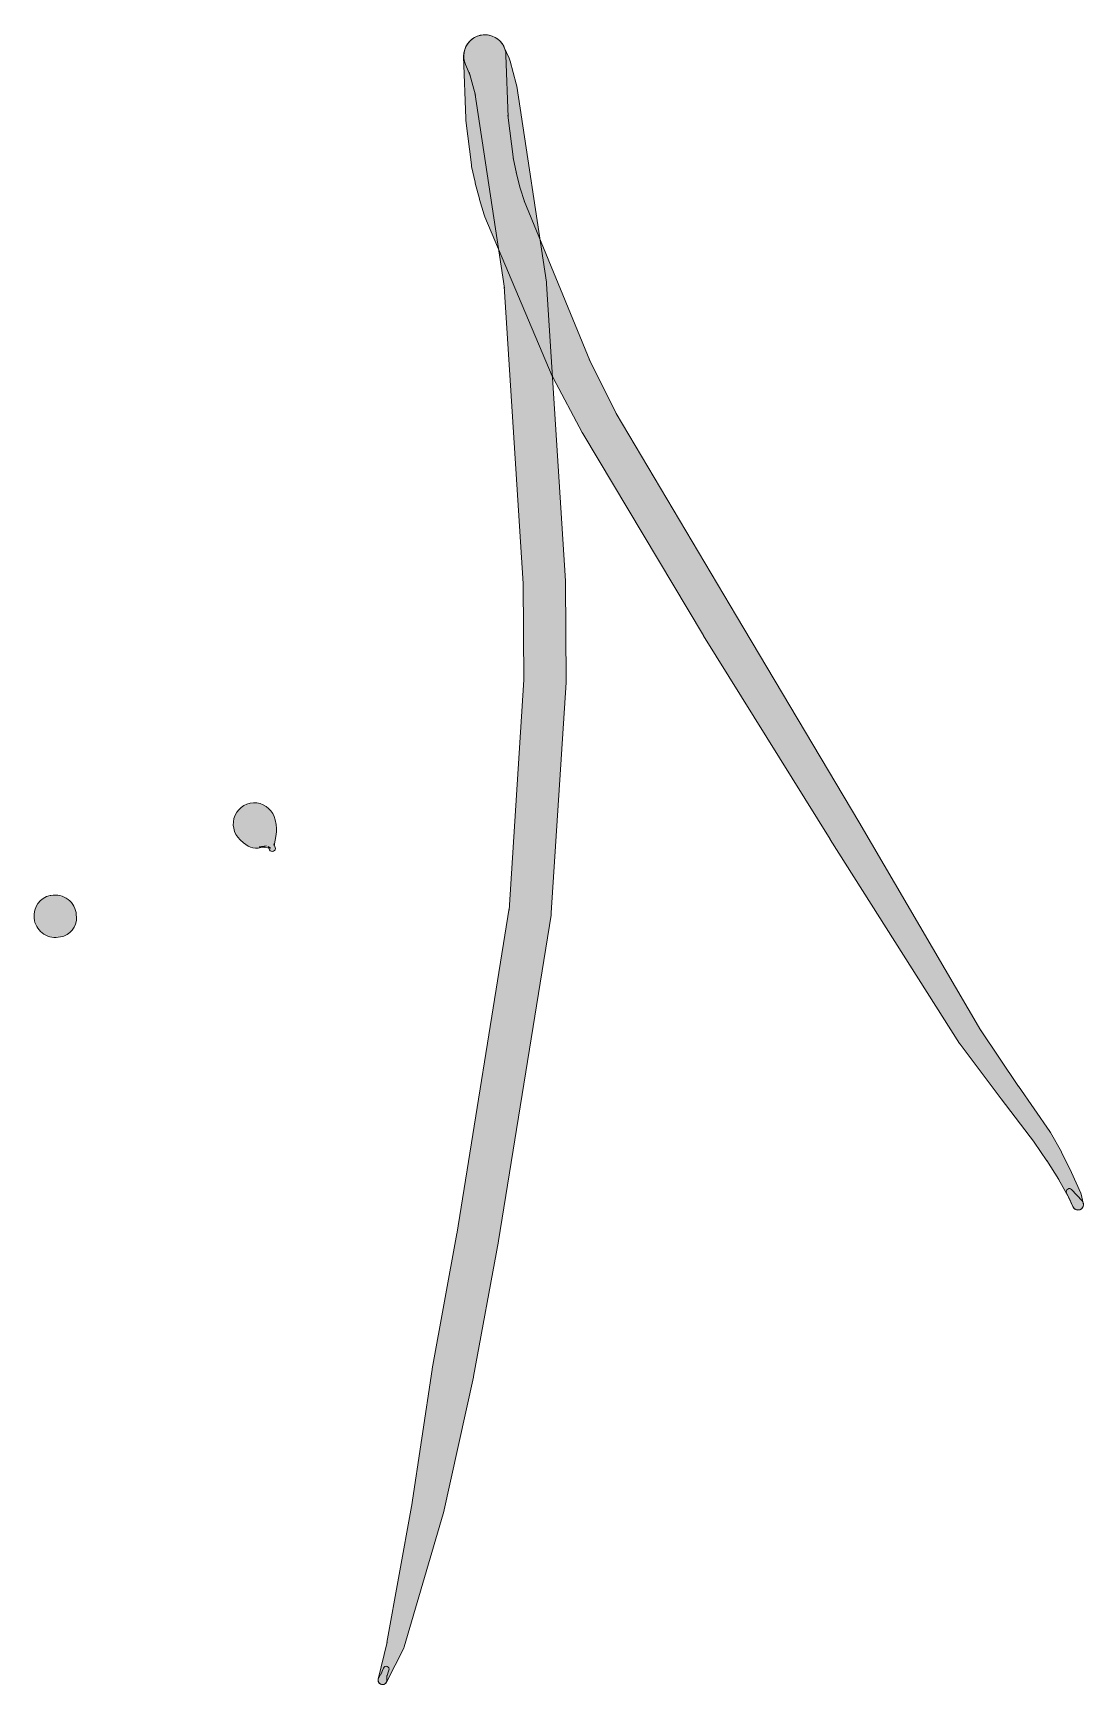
# Model space of a CAD drawing. Header units: centimetres. Extents: x 0.2 to 4.54, y -8.01 to -2.59.
# Drawn here: x 1.8205 to 2.0807, y -8.0072 to -7.598 of the extents above; entities that cross this region are included whole.
import ezdxf

# ---------------------------------------------------------------- set-up
doc = ezdxf.new("R2010")
doc.units = ezdxf.units.CM
doc.header["$MEASUREMENT"] = 0
doc.layers.add('Camada 1', color=7, linetype='Continuous', lineweight=0)

# ---------------------------------------------------------------- blocks, each defined once
blk = doc.blocks.new('Block_14')
at = {"layer": 'Camada 1', "true_color": 0x000000, "transparency": 33554687}
h = blk.add_hatch(color=18, dxfattribs=at)
h.dxf.hatch_style = 2
edge = h.paths.add_edge_path()
edge.add_spline(control_points=[(2.077632861703992, -7.884467211771199), (2.077632861703992, -7.884467211771199), (2.080255373623797, -7.887216744351243), (2.080255373623797, -7.887216744351243), (2.080593772668747, -7.887597548159368), (2.080720664242754, -7.888189536723239), (2.080509156771682, -7.888697103019267), (2.080297649300675, -7.889204669315231), (2.079790083004712, -7.88950079268311), (2.07924017648869, -7.88950079268311), (2.07869033451572, -7.889500792683046), (2.078182703676705, -7.889204669315102), (2.077971196205762, -7.888697103019138), (2.077971196205762, -7.888697103019138), (2.077082955187906, -7.886624497615099), (2.077082955187906, -7.886624497615099), (2.077082955187906, -7.886624497615099), (2.077125230864913, -7.886751518275145), (2.077125230864913, -7.886751518275145), (2.077125230864913, -7.886751518275145), (2.074418103048172, -7.881887040071132), (2.074418103048172, -7.881887040071132), (2.074418103048172, -7.881887040071132), (2.074460443268166, -7.881971720511184), (2.074460443268166, -7.881971720511184), (2.074460443268166, -7.881971720511184), (2.071499467760423, -7.877276603187148), (2.071499467760423, -7.877276603187148), (2.071499467760423, -7.877276603187148), (2.071541807980482, -7.877318685235127), (2.071541807980482, -7.877318685235127), (2.071541807980482, -7.877318685235127), (2.068411665221726, -7.872750588571136), (2.068411665221726, -7.872750588571136), (2.068411665221726, -7.872750588571136), (2.068496281118791, -7.872835010839109), (2.068496281118791, -7.872835010839109), (2.068496281118791, -7.872835010839109), (2.060248006094433, -7.861964417523076), (2.060248006094433, -7.861964417523076), (2.060248006094433, -7.861964417523076), (2.050053952697375, -7.848428713894971), (2.050053952697375, -7.848428713894971), (2.050053952697375, -7.848428713894971), (2.049927061123368, -7.84825935301493), (2.049927061123368, -7.84825935301493), (2.049927061123368, -7.84825935301493), (2.017864477721504, -7.797712359138922), (2.017864477721504, -7.797712359138922), (2.017864477721504, -7.797712359138922), (2.017864477721504, -7.797670018918928), (2.017864477721504, -7.797670018918928), (2.017864477721504, -7.797670018918928), (1.98652096808661, -7.747291869578803), (1.98652096808661, -7.747291869578803), (1.98652096808661, -7.747291869578803), (1.986478692409668, -7.747249529358809), (1.986478692409668, -7.747249529358809), (1.986478692409668, -7.747249529358809), (1.956615670528709, -7.697167761558834), (1.956615670528709, -7.697167761558834), (1.956615670528709, -7.697167761558834), (1.956488778954638, -7.696956318630879), (1.956488778954638, -7.696956318630879), (1.956488778954638, -7.696956318630879), (1.949255636522527, -7.683420615002902), (1.949255636522527, -7.683420615002902), (1.949255636522527, -7.683420615002902), (1.949044129051456, -7.682997470974848), (1.949044129051456, -7.682997470974848), (1.949044129051456, -7.682997470974848), (1.932378347209701, -7.643532771515165), (1.932378347209701, -7.643532771515165), (1.932378347209701, -7.643532771515165), (1.932209179958752, -7.643025205219202), (1.932209179958752, -7.643025205219202), (1.932209179958752, -7.643025205219202), (1.931024815572953, -7.639218199827301), (1.931024815572953, -7.639218199827301), (1.931024815572953, -7.639218199827301), (1.930982475352959, -7.639006756899218), (1.930982475352959, -7.639006756899218), (1.930982475352959, -7.639006756899218), (1.929967342761161, -7.635157411287259), (1.929967342761161, -7.635157411287259), (1.929967342761161, -7.635157411287259), (1.929925002541166, -7.63490362813931), (1.929925002541166, -7.63490362813931), (1.929925002541166, -7.63490362813931), (1.929079037200317, -7.631012200479436), (1.929079037200317, -7.631012200479436), (1.929079037200317, -7.631012200479436), (1.929036761523439, -7.630589314623398), (1.929036761523439, -7.630589314623398), (1.929036761523439, -7.630589314623398), (1.927640889666889, -7.619676122915675), (1.927640889666889, -7.619676122915675), (1.927640889666889, -7.619676122915675), (1.927598613989947, -7.619168556619712), (1.927598613989947, -7.619168556619712), (1.927598613989947, -7.619168556619712), (1.927090983151638, -7.603814030736031), (1.927090983151638, -7.603814030736031), (1.927006431797753, -7.601318281304065), (1.928740638156779, -7.599118913412251), (1.931193982825763, -7.598526666676363), (1.933605051817676, -7.59797676016047), (1.936142947840545, -7.599245675900603), (1.937158144975523, -7.601529982404549), (1.937158144975523, -7.601529982404549), (1.938342509361322, -7.604194834544605), (1.938342509361322, -7.604194834544605), (1.938342509361322, -7.604194834544605), (1.938596292509272, -7.604956183988518), (1.938596292509272, -7.604956183988518), (1.938596292509272, -7.604956183988518), (1.940119055940021, -7.610539671416449), (1.940119055940021, -7.610539671416449), (1.940119055940021, -7.610539671416449), (1.940245947513964, -7.611174000200509), (1.940245947513964, -7.611174000200509), (1.940245947513964, -7.611174000200509), (1.947605981518606, -7.659648646843529), (1.947605981518606, -7.659648646843529), (1.947605981518606, -7.659648646843529), (1.947648257195547, -7.66007153269944), (1.947648257195547, -7.66007153269944), (1.947648257195547, -7.66007153269944), (1.952301163382101, -7.733671743681698), (1.952301163382101, -7.733671743681698), (1.952301163382101, -7.733671743681698), (1.952301163382101, -7.733967867049706), (1.952301163382101, -7.733967867049706), (1.952301163382101, -7.733967867049706), (1.952512670851953, -7.758501184652993), (1.952512670851953, -7.758501184652993), (1.952512670851953, -7.758501184652993), (1.952512670851953, -7.758881730288973), (1.952512670851953, -7.758881730288973), (1.952512670851953, -7.758881730288973), (1.948790345897538, -7.815943180087342), (1.948790345897538, -7.815943180087342), (1.948790345897538, -7.815943180087342), (1.948748070220532, -7.816450746383305), (1.948748070220532, -7.816450746383305), (1.948748070220532, -7.816450746383305), (1.935762273105241, -7.897156885508472), (1.935762273105241, -7.897156885508472), (1.935762273105241, -7.897156885508472), (1.935762273105241, -7.897283906168454), (1.935762273105241, -7.897283906168454), (1.935762273105241, -7.897283906168454), (1.929544327805927, -7.930742232343332), (1.929544327805927, -7.930742232343332), (1.929544327805927, -7.930742232343332), (1.929502052128921, -7.930911593223308), (1.929502052128921, -7.930911593223308), (1.929502052128921, -7.930911593223308), (1.922142018120557, -7.964539280278098), (1.922142018120557, -7.964539280278098), (1.922142018120557, -7.964539280278098), (1.922057402223557, -7.964793063426111), (1.922057402223557, -7.964793063426111), (1.922057402223557, -7.964793063426111), (1.912370979663332, -7.997701483084711), (1.912370979663332, -7.997701483084711), (1.912370979663332, -7.997701483084711), (1.912244088089325, -7.998082286892771), (1.912244088089325, -7.998082286892771), (1.912244088089325, -7.998082286892771), (1.907971921164123, -8.006499729168334), (1.907971921164123, -8.006499729168334), (1.907802689370058, -8.006838192756337), (1.907464290325044, -8.007049635684357), (1.907041339926017, -8.007091975904286), (1.906660600661072, -8.007091975904286), (1.906279925939116, -8.006922615024182), (1.906068418468045, -8.006584151436245), (1.905856975540217, -8.006245946020194), (1.905856975540217, -8.005822801992203), (1.906068418468109, -8.00544225635635), (1.906068418468109, -8.00544225635635), (1.906618324984194, -8.004427123764296), (1.906618324984194, -8.004427123764296), (1.906618324984194, -8.004427123764296), (1.906576049307188, -8.004553886252262), (1.906576049307188, -8.004553886252262), (1.906576049307188, -8.004553886252262), (1.907210507177286, -8.002988847144314), (1.907210507177286, -8.002988847144314), (1.907379738971287, -8.002608301508525), (1.90780268937025, -8.002438940628421), (1.908183364092207, -8.002565961288468), (1.908564103357215, -8.002735063996427), (1.90877554628517, -8.003157949852469), (1.908606379034221, -8.0035387536604), (1.908606379034221, -8.0035387536604), (1.908056472518136, -8.005103792768349), (1.908056472518136, -8.005103792768349), (1.908056472518136, -8.005103792768349), (1.908098812738194, -8.004807669400403), (1.908098812738194, -8.004807669400403), (1.908098812738194, -8.004807669400403), (1.90809881273813, -8.005992162872372), (1.90809881273813, -8.005992162872372), (1.90809881273813, -8.006415048728282), (1.907845029590116, -8.006795852536342), (1.907464290325044, -8.006964955244303), (1.907125891280029, -8.007176398172259), (1.906660600661072, -8.007091975904286), (1.90632226615911, -8.006838192756273), (1.905983867114096, -8.006584151436245), (1.905856975540217, -8.006161265580205), (1.905941526894166, -8.00573837972423), (1.905941526894166, -8.00573837972423), (1.908141088415521, -7.996559329832545), (1.908141088415521, -7.996559329832545), (1.908141088415521, -7.996559329832545), (1.908098812738515, -7.996686350492591), (1.908098812738515, -7.996686350492591), (1.908098812738515, -7.996686350492591), (1.914189866463886, -7.96293190094977), (1.914189866463886, -7.96293190094977), (1.914189866463886, -7.96293190094977), (1.914189866463886, -7.963058663437738), (1.914189866463886, -7.963058663437738), (1.914189866463886, -7.963058663437738), (1.919265723054279, -7.929050430746968), (1.919265723054279, -7.929050430746968), (1.919265723054279, -7.929050430746968), (1.919307998731285, -7.928881069866863), (1.919307998731285, -7.928881069866863), (1.919307998731285, -7.928881069866863), (1.925441328133534, -7.895380403472056), (1.925441328133534, -7.895380403472056), (1.925441328133534, -7.895380403472056), (1.925399052456528, -7.895507424132166), (1.925399052456528, -7.895507424132166), (1.925399052456528, -7.895507424132166), (1.938384785028832, -7.814758686614862), (1.938384785028832, -7.814758686614862), (1.938384785028832, -7.814758686614862), (1.938342509351825, -7.815266252910824), (1.938342509351825, -7.815266252910824), (1.938342509351825, -7.815266252910824), (1.94202249408631, -7.758205061284535), (1.94202249408631, -7.758205061284535), (1.94202249408631, -7.758205061284535), (1.94202249408631, -7.758585865092531), (1.94202249408631, -7.758585865092531), (1.94202249408631, -7.758585865092531), (1.941811051159381, -7.734010207269252), (1.941811051159381, -7.734010207269252), (1.941811051159381, -7.734010207269252), (1.941853326836388, -7.73430607246518), (1.941853326836388, -7.73430607246518), (1.941853326836388, -7.73430607246518), (1.937158144972828, -7.660748459874994), (1.937158144972828, -7.660748459874994), (1.937158144972828, -7.660748459874994), (1.93720042064977, -7.661213685950964), (1.93720042064977, -7.661213685950964), (1.93720042064977, -7.661213685950964), (1.929882726865187, -7.612739039307879), (1.929882726865187, -7.612739039307879), (1.929882726865187, -7.612739039307879), (1.930009618439194, -7.613331286043894), (1.930009618439194, -7.613331286043894), (1.930009618439194, -7.613331286043894), (1.928444579331438, -7.607705458395969), (1.928444579331438, -7.607705458395969), (1.928444579331438, -7.607705458395969), (1.92874063815633, -7.608466807840009), (1.92874063815633, -7.608466807840009), (1.92874063815633, -7.608466807840009), (1.927556273770595, -7.605801955700019), (1.927556273770595, -7.605801955700019), (1.926710308429617, -7.603856370956025), (1.927090983151766, -7.601572064452015), (1.928529195228824, -7.600049365564189), (1.930009618439835, -7.598526666676299), (1.932209179960741, -7.5980191003804), (1.93419723401064, -7.598738109604512), (1.936185288060539, -7.599499459048552), (1.937538819697415, -7.601360621524572), (1.937581159917409, -7.603475567148542), (1.937581159917409, -7.603475567148542), (1.938088726212667, -7.618830093032095), (1.938088726212667, -7.618830093032095), (1.938088726212667, -7.618830093032095), (1.93804645053566, -7.618322526736132), (1.93804645053566, -7.618322526736132), (1.93804645053566, -7.618322526736132), (1.939442257849094, -7.629278058663977), (1.939442257849094, -7.629278058663977), (1.939442257849094, -7.629278058663977), (1.93935770649521, -7.628854914635858), (1.93935770649521, -7.628854914635858), (1.93935770649521, -7.628854914635858), (1.940203671835995, -7.632746600467939), (1.940203671835995, -7.632746600467939), (1.940203671835995, -7.632746600467939), (1.940119055938994, -7.63253489936784), (1.940119055938994, -7.63253489936784), (1.940119055938994, -7.63253489936784), (1.941134253073844, -7.636384244979798), (1.941134253073844, -7.636384244979798), (1.941134253073844, -7.636384244979798), (1.941049637176844, -7.636130461831849), (1.941049637176844, -7.636130461831849), (1.941049637176844, -7.636130461831849), (1.942234001562643, -7.639979549271728), (1.942234001562643, -7.639979549271728), (1.942234001562643, -7.639979549271728), (1.94206483431163, -7.639514323195759), (1.94206483431163, -7.639514323195759), (1.94206483431163, -7.639514323195759), (1.95834987688844, -7.67910604331536), (1.95834987688844, -7.67910604331536), (1.95834987688844, -7.67910604331536), (1.958180709637427, -7.678767579727422), (1.958180709637427, -7.678767579727422), (1.958180709637427, -7.678767579727422), (1.965075453024652, -7.692514726283289), (1.965075453024652, -7.692514726283289), (1.965075453024652, -7.692514726283289), (1.964906221230587, -7.692218861087425), (1.964906221230587, -7.692218861087425), (1.964906221230587, -7.692218861087425), (1.994642351537667, -7.742385309327388), (1.994642351537667, -7.742385309327388), (1.994642351537667, -7.742385309327388), (2.024970664037454, -7.793355447231386), (2.024970664037454, -7.793355447231386), (2.024970664037454, -7.793355447231386), (2.024970664037454, -7.793397787451316), (2.024970664037454, -7.793397787451316), (2.024970664037454, -7.793397787451316), (2.055172084963362, -7.845044852531318), (2.055172084963362, -7.845044852531318), (2.055172084963362, -7.845044852531318), (2.055087533609349, -7.844875491651277), (2.055087533609349, -7.844875491651277), (2.055087533609349, -7.844875491651277), (2.0644778973425, -7.858961101795275), (2.0644778973425, -7.858961101795275), (2.0644778973425, -7.858961101795275), (2.0644778973425, -7.858876421355287), (2.0644778973425, -7.858876421355287), (2.0644778973425, -7.858876421355287), (2.07230315742478, -7.870085736431401), (2.07230315742478, -7.870085736431401), (2.07230315742478, -7.870085736431401), (2.072430048998723, -7.870297179359357), (2.072430048998723, -7.870297179359357), (2.072430048998723, -7.870297179359357), (2.075137176815463, -7.875119317343441), (2.075137176815463, -7.875119317343441), (2.075137176815463, -7.875119317343441), (2.075179517035457, -7.875203739611285), (2.075179517035457, -7.875203739611285), (2.075179517035457, -7.875203739611285), (2.077632861704185, -7.880195238475409), (2.077632861704185, -7.880195238475409), (2.077632861704185, -7.880195238475409), (2.077675137381191, -7.880237320523388), (2.077675137381191, -7.880237320523388), (2.077675137381191, -7.880237320523388), (2.079959250255917, -7.885313241655293), (2.079959250255917, -7.885313241655293), (2.079959250255917, -7.885313241655293), (2.080043866152854, -7.885609365023301), (2.080043866152854, -7.885609365023301), (2.080043866152854, -7.885609365023301), (2.080551432448689, -7.887851331307317), (2.080551432448689, -7.887851331307317), (2.08072066424269, -7.888528000311306), (2.080339989520669, -7.889204669315231), (2.079663191430705, -7.889458710635195), (2.079028669017747, -7.889670153563215), (2.078267319573706, -7.889374030195143), (2.077971196205762, -7.888697103019138), (2.077971196205762, -7.888697103019138), (2.076406157098007, -7.885270901435106), (2.076406157098007, -7.885270901435106), (2.076279265524, -7.884932696019183), (2.076363881421, -7.884551892211187), (2.076702280466014, -7.884340449283167), (2.07699833929097, -7.884129006355212), (2.077379014012991, -7.88417134657527), (2.077632861703992, -7.884467211771199)], knot_values=[0, 0, 0, 0, 1, 1, 1, 2, 2, 2, 3, 3, 3, 4, 4, 4, 5, 5, 5, 6, 6, 6, 7, 7, 7, 8, 8, 8, 9, 9, 9, 10, 10, 10, 11, 11, 11, 12, 12, 12, 13, 13, 13, 14, 14, 14, 15, 15, 15, 16, 16, 16, 17, 17, 17, 18, 18, 18, 19, 19, 19, 20, 20, 20, 21, 21, 21, 22, 22, 22, 23, 23, 23, 24, 24, 24, 25, 25, 25, 26, 26, 26, 27, 27, 27, 28, 28, 28, 29, 29, 29, 30, 30, 30, 31, 31, 31, 32, 32, 32, 33, 33, 33, 34, 34, 34, 35, 35, 35, 36, 36, 36, 37, 37, 37, 38, 38, 38, 39, 39, 39, 40, 40, 40, 41, 41, 41, 42, 42, 42, 43, 43, 43, 44, 44, 44, 45, 45, 45, 46, 46, 46, 47, 47, 47, 48, 48, 48, 49, 49, 49, 50, 50, 50, 51, 51, 51, 52, 52, 52, 53, 53, 53, 54, 54, 54, 55, 55, 55, 56, 56, 56, 57, 57, 57, 58, 58, 58, 59, 59, 59, 60, 60, 60, 61, 61, 61, 62, 62, 62, 63, 63, 63, 64, 64, 64, 65, 65, 65, 66, 66, 66, 67, 67, 67, 68, 68, 68, 69, 69, 69, 70, 70, 70, 71, 71, 71, 72, 72, 72, 73, 73, 73, 74, 74, 74, 75, 75, 75, 76, 76, 76, 77, 77, 77, 78, 78, 78, 79, 79, 79, 80, 80, 80, 81, 81, 81, 82, 82, 82, 83, 83, 83, 84, 84, 84, 85, 85, 85, 86, 86, 86, 87, 87, 87, 88, 88, 88, 89, 89, 89, 90, 90, 90, 91, 91, 91, 92, 92, 92, 93, 93, 93, 94, 94, 94, 95, 95, 95, 96, 96, 96, 97, 97, 97, 98, 98, 98, 99, 99, 99, 100, 100, 100, 101, 101, 101, 102, 102, 102, 103, 103, 103, 104, 104, 104, 105, 105, 105, 106, 106, 106, 107, 107, 107, 108, 108, 108, 109, 109, 109, 110, 110, 110, 111, 111, 111, 112, 112, 112, 113, 113, 113, 114, 114, 114, 115, 115, 115, 116, 116, 116, 117, 117, 117, 118, 118, 118, 119, 119, 119, 120, 120, 120, 121, 121, 121, 122, 122, 122, 123, 123, 123, 124, 124, 124, 125, 125, 125, 126, 126, 126, 127, 127, 127, 128, 128, 128, 129, 129, 129, 130, 130, 130, 130], degree=3, periodic=0)
h = blk.add_hatch(color=18, dxfattribs=at)
h.dxf.hatch_style = 2
edge = h.paths.add_edge_path()
edge.add_spline(control_points=[(1.880393012165398, -7.792847880928877), (1.880393012165398, -7.792847880928877), (1.880393012165398, -7.792847880928877), (1.880393012165398, -7.792847880928877), (1.880393012165398, -7.792847880928877), (1.880646795313348, -7.794032116228829), (1.880646795313348, -7.794032116228829), (1.880646795313348, -7.794032116228829), (1.880773686887291, -7.795005166772841), (1.880773686887291, -7.795005166772841), (1.880773686887291, -7.795005166772841), (1.880773686887227, -7.795766516216754), (1.880773686887227, -7.795766516216754), (1.880773686887227, -7.795766516216754), (1.880689070990226, -7.796485525440737), (1.880689070990226, -7.796485525440737), (1.880689070990226, -7.796485525440737), (1.880139229017128, -7.79931948028869), (1.880139229017128, -7.79931948028869), (1.880139229017128, -7.79931948028869), (1.880096888797134, -7.798854254212592), (1.880096888797134, -7.798854254212592), (1.880096888797134, -7.798854254212592), (1.880435287842084, -7.799700284096686), (1.880435287842084, -7.799700284096686), (1.880562179416027, -7.800081087904682), (1.880393012165077, -7.800503973760656), (1.880012337443057, -7.800673076468553), (1.879631598178049, -7.8008000971286), (1.87920864777915, -7.800630994420639), (1.879039415985085, -7.800292530832573), (1.879039415985085, -7.800292530832573), (1.878658741263128, -7.799488841168537), (1.878658741263128, -7.799488841168537), (1.878658741263128, -7.799488841168537), (1.879250923456156, -7.799911727024641), (1.879250923456156, -7.799911727024641), (1.879250923456156, -7.799911727024641), (1.876416904065216, -7.799531181388532), (1.876416904065216, -7.799531181388532), (1.876416904065216, -7.799531181388532), (1.878278066541236, -7.799319480288561), (1.878278066541236, -7.799319480288561), (1.878278066541236, -7.799319480288561), (1.877516652554143, -7.79957352160859), (1.877516652554143, -7.79957352160859), (1.875824721872252, -7.800207850392392), (1.87392128371929, -7.799827304756411), (1.872610027759355, -7.798600471064322), (1.872610027759355, -7.798600471064322), (1.871721722198448, -7.79779678140035), (1.871721722198448, -7.79779678140035), (1.870072067193564, -7.796231742292274), (1.869564500897665, -7.793820673300296), (1.870495082135707, -7.791748067896449), (1.871425663373749, -7.789675462492474), (1.873582884674789, -7.788448886972656), (1.875866997549772, -7.788702670120798), (1.87810883474762, -7.788956453268812), (1.87992772154657, -7.790648254864855), (1.880393012165398, -7.792847880928877)], knot_values=[0, 0, 0, 0, 1, 1, 1, 2, 2, 2, 3, 3, 3, 4, 4, 4, 5, 5, 5, 6, 6, 6, 7, 7, 7, 8, 8, 8, 9, 9, 9, 10, 10, 10, 11, 11, 11, 12, 12, 12, 13, 13, 13, 14, 14, 14, 15, 15, 15, 16, 16, 16, 17, 17, 17, 18, 18, 18, 19, 19, 19, 20, 20, 20, 20], degree=3, periodic=0)
h = blk.add_hatch(color=18, dxfattribs=at)
h.dxf.hatch_style = 2
edge = h.paths.add_edge_path()
edge.add_spline(control_points=[(1.824727627852094, -7.811628608393895), (1.824727627852094, -7.811628608393895), (1.824896859646095, -7.811628608393895), (1.824896859646095, -7.811628608393895), (1.826377282856978, -7.811332485025952), (1.827942321964991, -7.811670948614018), (1.829126750893906, -7.812601400766021), (1.83035339095684, -7.813532111090038), (1.83107246472381, -7.814927789317946), (1.831157080620682, -7.816408406157985), (1.831157080620682, -7.816408406157985), (1.831199356297625, -7.816958312673943), (1.831199356297625, -7.816958312673943), (1.831368588091497, -7.81936938166592), (1.829634317189484, -7.821526409337741), (1.827223248197571, -7.821864872925614), (1.827223248197571, -7.821864872925614), (1.826673406224601, -7.821949553365667), (1.826673406224601, -7.821949553365667), (1.825277534367602, -7.822160996293558), (1.823839386833661, -7.821780450657512), (1.822697298124675, -7.820892080553489), (1.821597485092761, -7.820003710449466), (1.820878411325854, -7.818692454489466), (1.820709244074905, -7.817254436041501), (1.820709244074905, -7.817254436041501), (1.820709244074905, -7.81708507516146), (1.820709244074905, -7.81708507516146), (1.820455460927084, -7.814504903461585), (1.822189731829097, -7.81213617468973), (1.824727627852094, -7.811628608393895)], knot_values=[0, 0, 0, 0, 1, 1, 1, 2, 2, 2, 3, 3, 3, 4, 4, 4, 5, 5, 5, 6, 6, 6, 7, 7, 7, 8, 8, 8, 9, 9, 9, 10, 10, 10, 10], degree=3, periodic=0)
at = {"layer": 'Camada 1'}
for points, knots in [([(2.077632861703992, -7.884467211771199), (2.077632861703992, -7.884467211771199), (2.080255373623797, -7.887216744351243), (2.080255373623797, -7.887216744351243), (2.080593772668747, -7.887597548159368), (2.080720664242754, -7.888189536723239), (2.080509156771682, -7.888697103019267), (2.080297649300675, -7.889204669315231), (2.079790083004712, -7.88950079268311), (2.07924017648869, -7.88950079268311), (2.07869033451572, -7.889500792683046), (2.078182703676705, -7.889204669315102), (2.077971196205762, -7.888697103019138), (2.077971196205762, -7.888697103019138), (2.077082955187906, -7.886624497615099), (2.077082955187906, -7.886624497615099), (2.077082955187906, -7.886624497615099), (2.077125230864913, -7.886751518275145), (2.077125230864913, -7.886751518275145), (2.077125230864913, -7.886751518275145), (2.074418103048172, -7.881887040071132), (2.074418103048172, -7.881887040071132), (2.074418103048172, -7.881887040071132), (2.074460443268166, -7.881971720511184), (2.074460443268166, -7.881971720511184), (2.074460443268166, -7.881971720511184), (2.071499467760423, -7.877276603187148), (2.071499467760423, -7.877276603187148), (2.071499467760423, -7.877276603187148), (2.071541807980482, -7.877318685235127), (2.071541807980482, -7.877318685235127), (2.071541807980482, -7.877318685235127), (2.068411665221726, -7.872750588571136), (2.068411665221726, -7.872750588571136), (2.068411665221726, -7.872750588571136), (2.068496281118791, -7.872835010839109), (2.068496281118791, -7.872835010839109), (2.068496281118791, -7.872835010839109), (2.060248006094433, -7.861964417523076), (2.060248006094433, -7.861964417523076), (2.060248006094433, -7.861964417523076), (2.050053952697375, -7.848428713894971), (2.050053952697375, -7.848428713894971), (2.050053952697375, -7.848428713894971), (2.049927061123368, -7.84825935301493), (2.049927061123368, -7.84825935301493), (2.049927061123368, -7.84825935301493), (2.017864477721504, -7.797712359138922), (2.017864477721504, -7.797712359138922), (2.017864477721504, -7.797712359138922), (2.017864477721504, -7.797670018918928), (2.017864477721504, -7.797670018918928), (2.017864477721504, -7.797670018918928), (1.98652096808661, -7.747291869578803), (1.98652096808661, -7.747291869578803), (1.98652096808661, -7.747291869578803), (1.986478692409668, -7.747249529358809), (1.986478692409668, -7.747249529358809), (1.986478692409668, -7.747249529358809), (1.956615670528709, -7.697167761558834), (1.956615670528709, -7.697167761558834), (1.956615670528709, -7.697167761558834), (1.956488778954638, -7.696956318630879), (1.956488778954638, -7.696956318630879), (1.956488778954638, -7.696956318630879), (1.949255636522527, -7.683420615002902), (1.949255636522527, -7.683420615002902), (1.949255636522527, -7.683420615002902), (1.949044129051456, -7.682997470974848), (1.949044129051456, -7.682997470974848), (1.949044129051456, -7.682997470974848), (1.932378347209701, -7.643532771515165), (1.932378347209701, -7.643532771515165), (1.932378347209701, -7.643532771515165), (1.932209179958752, -7.643025205219202), (1.932209179958752, -7.643025205219202), (1.932209179958752, -7.643025205219202), (1.931024815572953, -7.639218199827301), (1.931024815572953, -7.639218199827301), (1.931024815572953, -7.639218199827301), (1.930982475352959, -7.639006756899218), (1.930982475352959, -7.639006756899218), (1.930982475352959, -7.639006756899218), (1.929967342761161, -7.635157411287259), (1.929967342761161, -7.635157411287259), (1.929967342761161, -7.635157411287259), (1.929925002541166, -7.63490362813931), (1.929925002541166, -7.63490362813931), (1.929925002541166, -7.63490362813931), (1.929079037200317, -7.631012200479436), (1.929079037200317, -7.631012200479436), (1.929079037200317, -7.631012200479436), (1.929036761523439, -7.630589314623398), (1.929036761523439, -7.630589314623398), (1.929036761523439, -7.630589314623398), (1.927640889666889, -7.619676122915675), (1.927640889666889, -7.619676122915675), (1.927640889666889, -7.619676122915675), (1.927598613989947, -7.619168556619712), (1.927598613989947, -7.619168556619712), (1.927598613989947, -7.619168556619712), (1.927090983151638, -7.603814030736031), (1.927090983151638, -7.603814030736031), (1.927006431797753, -7.601318281304065), (1.928740638156779, -7.599118913412251), (1.931193982825763, -7.598526666676363), (1.933605051817676, -7.59797676016047), (1.936142947840545, -7.599245675900603), (1.937158144975523, -7.601529982404549), (1.937158144975523, -7.601529982404549), (1.938342509361322, -7.604194834544605), (1.938342509361322, -7.604194834544605), (1.938342509361322, -7.604194834544605), (1.938596292509272, -7.604956183988518), (1.938596292509272, -7.604956183988518), (1.938596292509272, -7.604956183988518), (1.940119055940021, -7.610539671416449), (1.940119055940021, -7.610539671416449), (1.940119055940021, -7.610539671416449), (1.940245947513964, -7.611174000200509), (1.940245947513964, -7.611174000200509), (1.940245947513964, -7.611174000200509), (1.947605981518606, -7.659648646843529), (1.947605981518606, -7.659648646843529), (1.947605981518606, -7.659648646843529), (1.947648257195547, -7.66007153269944), (1.947648257195547, -7.66007153269944), (1.947648257195547, -7.66007153269944), (1.952301163382101, -7.733671743681698), (1.952301163382101, -7.733671743681698), (1.952301163382101, -7.733671743681698), (1.952301163382101, -7.733967867049706), (1.952301163382101, -7.733967867049706), (1.952301163382101, -7.733967867049706), (1.952512670851953, -7.758501184652993), (1.952512670851953, -7.758501184652993), (1.952512670851953, -7.758501184652993), (1.952512670851953, -7.758881730288973), (1.952512670851953, -7.758881730288973), (1.952512670851953, -7.758881730288973), (1.948790345897538, -7.815943180087342), (1.948790345897538, -7.815943180087342), (1.948790345897538, -7.815943180087342), (1.948748070220532, -7.816450746383305), (1.948748070220532, -7.816450746383305), (1.948748070220532, -7.816450746383305), (1.935762273105241, -7.897156885508472), (1.935762273105241, -7.897156885508472), (1.935762273105241, -7.897156885508472), (1.935762273105241, -7.897283906168454), (1.935762273105241, -7.897283906168454), (1.935762273105241, -7.897283906168454), (1.929544327805927, -7.930742232343332), (1.929544327805927, -7.930742232343332), (1.929544327805927, -7.930742232343332), (1.929502052128921, -7.930911593223308), (1.929502052128921, -7.930911593223308), (1.929502052128921, -7.930911593223308), (1.922142018120557, -7.964539280278098), (1.922142018120557, -7.964539280278098), (1.922142018120557, -7.964539280278098), (1.922057402223557, -7.964793063426111), (1.922057402223557, -7.964793063426111), (1.922057402223557, -7.964793063426111), (1.912370979663332, -7.997701483084711), (1.912370979663332, -7.997701483084711), (1.912370979663332, -7.997701483084711), (1.912244088089325, -7.998082286892771), (1.912244088089325, -7.998082286892771), (1.912244088089325, -7.998082286892771), (1.907971921164123, -8.006499729168334), (1.907971921164123, -8.006499729168334), (1.907802689370058, -8.006838192756337), (1.907464290325044, -8.007049635684357), (1.907041339926017, -8.007091975904286), (1.906660600661072, -8.007091975904286), (1.906279925939116, -8.006922615024182), (1.906068418468045, -8.006584151436245), (1.905856975540217, -8.006245946020194), (1.905856975540217, -8.005822801992203), (1.906068418468109, -8.00544225635635), (1.906068418468109, -8.00544225635635), (1.906618324984194, -8.004427123764296), (1.906618324984194, -8.004427123764296), (1.906618324984194, -8.004427123764296), (1.906576049307188, -8.004553886252262), (1.906576049307188, -8.004553886252262), (1.906576049307188, -8.004553886252262), (1.907210507177286, -8.002988847144314), (1.907210507177286, -8.002988847144314), (1.907379738971287, -8.002608301508525), (1.90780268937025, -8.002438940628421), (1.908183364092207, -8.002565961288468), (1.908564103357215, -8.002735063996427), (1.90877554628517, -8.003157949852469), (1.908606379034221, -8.0035387536604), (1.908606379034221, -8.0035387536604), (1.908056472518136, -8.005103792768349), (1.908056472518136, -8.005103792768349), (1.908056472518136, -8.005103792768349), (1.908098812738194, -8.004807669400403), (1.908098812738194, -8.004807669400403), (1.908098812738194, -8.004807669400403), (1.90809881273813, -8.005992162872372), (1.90809881273813, -8.005992162872372), (1.90809881273813, -8.006415048728282), (1.907845029590116, -8.006795852536342), (1.907464290325044, -8.006964955244303), (1.907125891280029, -8.007176398172259), (1.906660600661072, -8.007091975904286), (1.90632226615911, -8.006838192756273), (1.905983867114096, -8.006584151436245), (1.905856975540217, -8.006161265580205), (1.905941526894166, -8.00573837972423), (1.905941526894166, -8.00573837972423), (1.908141088415521, -7.996559329832545), (1.908141088415521, -7.996559329832545), (1.908141088415521, -7.996559329832545), (1.908098812738515, -7.996686350492591), (1.908098812738515, -7.996686350492591), (1.908098812738515, -7.996686350492591), (1.914189866463886, -7.96293190094977), (1.914189866463886, -7.96293190094977), (1.914189866463886, -7.96293190094977), (1.914189866463886, -7.963058663437738), (1.914189866463886, -7.963058663437738), (1.914189866463886, -7.963058663437738), (1.919265723054279, -7.929050430746968), (1.919265723054279, -7.929050430746968), (1.919265723054279, -7.929050430746968), (1.919307998731285, -7.928881069866863), (1.919307998731285, -7.928881069866863), (1.919307998731285, -7.928881069866863), (1.925441328133534, -7.895380403472056), (1.925441328133534, -7.895380403472056), (1.925441328133534, -7.895380403472056), (1.925399052456528, -7.895507424132166), (1.925399052456528, -7.895507424132166), (1.925399052456528, -7.895507424132166), (1.938384785028832, -7.814758686614862), (1.938384785028832, -7.814758686614862), (1.938384785028832, -7.814758686614862), (1.938342509351825, -7.815266252910824), (1.938342509351825, -7.815266252910824), (1.938342509351825, -7.815266252910824), (1.94202249408631, -7.758205061284535), (1.94202249408631, -7.758205061284535), (1.94202249408631, -7.758205061284535), (1.94202249408631, -7.758585865092531), (1.94202249408631, -7.758585865092531), (1.94202249408631, -7.758585865092531), (1.941811051159381, -7.734010207269252), (1.941811051159381, -7.734010207269252), (1.941811051159381, -7.734010207269252), (1.941853326836388, -7.73430607246518), (1.941853326836388, -7.73430607246518), (1.941853326836388, -7.73430607246518), (1.937158144972828, -7.660748459874994), (1.937158144972828, -7.660748459874994), (1.937158144972828, -7.660748459874994), (1.93720042064977, -7.661213685950964), (1.93720042064977, -7.661213685950964), (1.93720042064977, -7.661213685950964), (1.929882726865187, -7.612739039307879), (1.929882726865187, -7.612739039307879), (1.929882726865187, -7.612739039307879), (1.930009618439194, -7.613331286043894), (1.930009618439194, -7.613331286043894), (1.930009618439194, -7.613331286043894), (1.928444579331438, -7.607705458395969), (1.928444579331438, -7.607705458395969), (1.928444579331438, -7.607705458395969), (1.92874063815633, -7.608466807840009), (1.92874063815633, -7.608466807840009), (1.92874063815633, -7.608466807840009), (1.927556273770595, -7.605801955700019), (1.927556273770595, -7.605801955700019), (1.926710308429617, -7.603856370956025), (1.927090983151766, -7.601572064452015), (1.928529195228824, -7.600049365564189), (1.930009618439835, -7.598526666676299), (1.932209179960741, -7.5980191003804), (1.93419723401064, -7.598738109604512), (1.936185288060539, -7.599499459048552), (1.937538819697415, -7.601360621524572), (1.937581159917409, -7.603475567148542), (1.937581159917409, -7.603475567148542), (1.938088726212667, -7.618830093032095), (1.938088726212667, -7.618830093032095), (1.938088726212667, -7.618830093032095), (1.93804645053566, -7.618322526736132), (1.93804645053566, -7.618322526736132), (1.93804645053566, -7.618322526736132), (1.939442257849094, -7.629278058663977), (1.939442257849094, -7.629278058663977), (1.939442257849094, -7.629278058663977), (1.93935770649521, -7.628854914635858), (1.93935770649521, -7.628854914635858), (1.93935770649521, -7.628854914635858), (1.940203671835995, -7.632746600467939), (1.940203671835995, -7.632746600467939), (1.940203671835995, -7.632746600467939), (1.940119055938994, -7.63253489936784), (1.940119055938994, -7.63253489936784), (1.940119055938994, -7.63253489936784), (1.941134253073844, -7.636384244979798), (1.941134253073844, -7.636384244979798), (1.941134253073844, -7.636384244979798), (1.941049637176844, -7.636130461831849), (1.941049637176844, -7.636130461831849), (1.941049637176844, -7.636130461831849), (1.942234001562643, -7.639979549271728), (1.942234001562643, -7.639979549271728), (1.942234001562643, -7.639979549271728), (1.94206483431163, -7.639514323195759), (1.94206483431163, -7.639514323195759), (1.94206483431163, -7.639514323195759), (1.95834987688844, -7.67910604331536), (1.95834987688844, -7.67910604331536), (1.95834987688844, -7.67910604331536), (1.958180709637427, -7.678767579727422), (1.958180709637427, -7.678767579727422), (1.958180709637427, -7.678767579727422), (1.965075453024652, -7.692514726283289), (1.965075453024652, -7.692514726283289), (1.965075453024652, -7.692514726283289), (1.964906221230587, -7.692218861087425), (1.964906221230587, -7.692218861087425), (1.964906221230587, -7.692218861087425), (1.994642351537667, -7.742385309327388), (1.994642351537667, -7.742385309327388), (1.994642351537667, -7.742385309327388), (2.024970664037454, -7.793355447231386), (2.024970664037454, -7.793355447231386), (2.024970664037454, -7.793355447231386), (2.024970664037454, -7.793397787451316), (2.024970664037454, -7.793397787451316), (2.024970664037454, -7.793397787451316), (2.055172084963362, -7.845044852531318), (2.055172084963362, -7.845044852531318), (2.055172084963362, -7.845044852531318), (2.055087533609349, -7.844875491651277), (2.055087533609349, -7.844875491651277), (2.055087533609349, -7.844875491651277), (2.0644778973425, -7.858961101795275), (2.0644778973425, -7.858961101795275), (2.0644778973425, -7.858961101795275), (2.0644778973425, -7.858876421355287), (2.0644778973425, -7.858876421355287), (2.0644778973425, -7.858876421355287), (2.07230315742478, -7.870085736431401), (2.07230315742478, -7.870085736431401), (2.07230315742478, -7.870085736431401), (2.072430048998723, -7.870297179359357), (2.072430048998723, -7.870297179359357), (2.072430048998723, -7.870297179359357), (2.075137176815463, -7.875119317343441), (2.075137176815463, -7.875119317343441), (2.075137176815463, -7.875119317343441), (2.075179517035457, -7.875203739611285), (2.075179517035457, -7.875203739611285), (2.075179517035457, -7.875203739611285), (2.077632861704185, -7.880195238475409), (2.077632861704185, -7.880195238475409), (2.077632861704185, -7.880195238475409), (2.077675137381191, -7.880237320523388), (2.077675137381191, -7.880237320523388), (2.077675137381191, -7.880237320523388), (2.079959250255917, -7.885313241655293), (2.079959250255917, -7.885313241655293), (2.079959250255917, -7.885313241655293), (2.080043866152854, -7.885609365023301), (2.080043866152854, -7.885609365023301), (2.080043866152854, -7.885609365023301), (2.080551432448689, -7.887851331307317), (2.080551432448689, -7.887851331307317), (2.08072066424269, -7.888528000311306), (2.080339989520669, -7.889204669315231), (2.079663191430705, -7.889458710635195), (2.079028669017747, -7.889670153563215), (2.078267319573706, -7.889374030195143), (2.077971196205762, -7.888697103019138), (2.077971196205762, -7.888697103019138), (2.076406157098007, -7.885270901435106), (2.076406157098007, -7.885270901435106), (2.076279265524, -7.884932696019183), (2.076363881421, -7.884551892211187), (2.076702280466014, -7.884340449283167), (2.07699833929097, -7.884129006355212), (2.077379014012991, -7.88417134657527), (2.077632861703992, -7.884467211771199)], [0, 0, 0, 0, 1, 1, 1, 2, 2, 2, 3, 3, 3, 4, 4, 4, 5, 5, 5, 6, 6, 6, 7, 7, 7, 8, 8, 8, 9, 9, 9, 10, 10, 10, 11, 11, 11, 12, 12, 12, 13, 13, 13, 14, 14, 14, 15, 15, 15, 16, 16, 16, 17, 17, 17, 18, 18, 18, 19, 19, 19, 20, 20, 20, 21, 21, 21, 22, 22, 22, 23, 23, 23, 24, 24, 24, 25, 25, 25, 26, 26, 26, 27, 27, 27, 28, 28, 28, 29, 29, 29, 30, 30, 30, 31, 31, 31, 32, 32, 32, 33, 33, 33, 34, 34, 34, 35, 35, 35, 36, 36, 36, 37, 37, 37, 38, 38, 38, 39, 39, 39, 40, 40, 40, 41, 41, 41, 42, 42, 42, 43, 43, 43, 44, 44, 44, 45, 45, 45, 46, 46, 46, 47, 47, 47, 48, 48, 48, 49, 49, 49, 50, 50, 50, 51, 51, 51, 52, 52, 52, 53, 53, 53, 54, 54, 54, 55, 55, 55, 56, 56, 56, 57, 57, 57, 58, 58, 58, 59, 59, 59, 60, 60, 60, 61, 61, 61, 62, 62, 62, 63, 63, 63, 64, 64, 64, 65, 65, 65, 66, 66, 66, 67, 67, 67, 68, 68, 68, 69, 69, 69, 70, 70, 70, 71, 71, 71, 72, 72, 72, 73, 73, 73, 74, 74, 74, 75, 75, 75, 76, 76, 76, 77, 77, 77, 78, 78, 78, 79, 79, 79, 80, 80, 80, 81, 81, 81, 82, 82, 82, 83, 83, 83, 84, 84, 84, 85, 85, 85, 86, 86, 86, 87, 87, 87, 88, 88, 88, 89, 89, 89, 90, 90, 90, 91, 91, 91, 92, 92, 92, 93, 93, 93, 94, 94, 94, 95, 95, 95, 96, 96, 96, 97, 97, 97, 98, 98, 98, 99, 99, 99, 100, 100, 100, 101, 101, 101, 102, 102, 102, 103, 103, 103, 104, 104, 104, 105, 105, 105, 106, 106, 106, 107, 107, 107, 108, 108, 108, 109, 109, 109, 110, 110, 110, 111, 111, 111, 112, 112, 112, 113, 113, 113, 114, 114, 114, 115, 115, 115, 116, 116, 116, 117, 117, 117, 118, 118, 118, 119, 119, 119, 120, 120, 120, 121, 121, 121, 122, 122, 122, 123, 123, 123, 124, 124, 124, 125, 125, 125, 126, 126, 126, 127, 127, 127, 128, 128, 128, 129, 129, 129, 130, 130, 130, 130]), ([(1.880393012165398, -7.792847880928877), (1.880393012165398, -7.792847880928877), (1.880393012165398, -7.792847880928877), (1.880393012165398, -7.792847880928877), (1.880393012165398, -7.792847880928877), (1.880646795313348, -7.794032116228829), (1.880646795313348, -7.794032116228829), (1.880646795313348, -7.794032116228829), (1.880773686887291, -7.795005166772841), (1.880773686887291, -7.795005166772841), (1.880773686887291, -7.795005166772841), (1.880773686887227, -7.795766516216754), (1.880773686887227, -7.795766516216754), (1.880773686887227, -7.795766516216754), (1.880689070990226, -7.796485525440737), (1.880689070990226, -7.796485525440737), (1.880689070990226, -7.796485525440737), (1.880139229017128, -7.79931948028869), (1.880139229017128, -7.79931948028869), (1.880139229017128, -7.79931948028869), (1.880096888797134, -7.798854254212592), (1.880096888797134, -7.798854254212592), (1.880096888797134, -7.798854254212592), (1.880435287842084, -7.799700284096686), (1.880435287842084, -7.799700284096686), (1.880562179416027, -7.800081087904682), (1.880393012165077, -7.800503973760656), (1.880012337443057, -7.800673076468553), (1.879631598178049, -7.8008000971286), (1.87920864777915, -7.800630994420639), (1.879039415985085, -7.800292530832573), (1.879039415985085, -7.800292530832573), (1.878658741263128, -7.799488841168537), (1.878658741263128, -7.799488841168537), (1.878658741263128, -7.799488841168537), (1.879250923456156, -7.799911727024641), (1.879250923456156, -7.799911727024641), (1.879250923456156, -7.799911727024641), (1.876416904065216, -7.799531181388532), (1.876416904065216, -7.799531181388532), (1.876416904065216, -7.799531181388532), (1.878278066541236, -7.799319480288561), (1.878278066541236, -7.799319480288561), (1.878278066541236, -7.799319480288561), (1.877516652554143, -7.79957352160859), (1.877516652554143, -7.79957352160859), (1.875824721872252, -7.800207850392392), (1.87392128371929, -7.799827304756411), (1.872610027759355, -7.798600471064322), (1.872610027759355, -7.798600471064322), (1.871721722198448, -7.79779678140035), (1.871721722198448, -7.79779678140035), (1.870072067193564, -7.796231742292274), (1.869564500897665, -7.793820673300296), (1.870495082135707, -7.791748067896449), (1.871425663373749, -7.789675462492474), (1.873582884674789, -7.788448886972656), (1.875866997549772, -7.788702670120798), (1.87810883474762, -7.788956453268812), (1.87992772154657, -7.790648254864855), (1.880393012165398, -7.792847880928877)], [0, 0, 0, 0, 1, 1, 1, 2, 2, 2, 3, 3, 3, 4, 4, 4, 5, 5, 5, 6, 6, 6, 7, 7, 7, 8, 8, 8, 9, 9, 9, 10, 10, 10, 11, 11, 11, 12, 12, 12, 13, 13, 13, 14, 14, 14, 15, 15, 15, 16, 16, 16, 17, 17, 17, 18, 18, 18, 19, 19, 19, 20, 20, 20, 20]), ([(1.824727627852094, -7.811628608393895), (1.824727627852094, -7.811628608393895), (1.824896859646095, -7.811628608393895), (1.824896859646095, -7.811628608393895), (1.826377282856978, -7.811332485025952), (1.827942321964991, -7.811670948614018), (1.829126750893906, -7.812601400766021), (1.83035339095684, -7.813532111090038), (1.83107246472381, -7.814927789317946), (1.831157080620682, -7.816408406157985), (1.831157080620682, -7.816408406157985), (1.831199356297625, -7.816958312673943), (1.831199356297625, -7.816958312673943), (1.831368588091497, -7.81936938166592), (1.829634317189484, -7.821526409337741), (1.827223248197571, -7.821864872925614), (1.827223248197571, -7.821864872925614), (1.826673406224601, -7.821949553365667), (1.826673406224601, -7.821949553365667), (1.825277534367602, -7.822160996293558), (1.823839386833661, -7.821780450657512), (1.822697298124675, -7.820892080553489), (1.821597485092761, -7.820003710449466), (1.820878411325854, -7.818692454489466), (1.820709244074905, -7.817254436041501), (1.820709244074905, -7.817254436041501), (1.820709244074905, -7.81708507516146), (1.820709244074905, -7.81708507516146), (1.820455460927084, -7.814504903461585), (1.822189731829097, -7.81213617468973), (1.824727627852094, -7.811628608393895)], [0, 0, 0, 0, 1, 1, 1, 2, 2, 2, 3, 3, 3, 4, 4, 4, 5, 5, 5, 6, 6, 6, 7, 7, 7, 8, 8, 8, 9, 9, 9, 10, 10, 10, 10])]:
    blk.add_open_spline(points, degree=3, knots=knots, dxfattribs=at)

msp = doc.modelspace()

# ---------------------------------------------------------------- block references
at = {"layer": 'Camada 1'}
msp.add_blockref('Block_14', (0, 0), dxfattribs=at)

doc.saveas('drawing.dxf')
